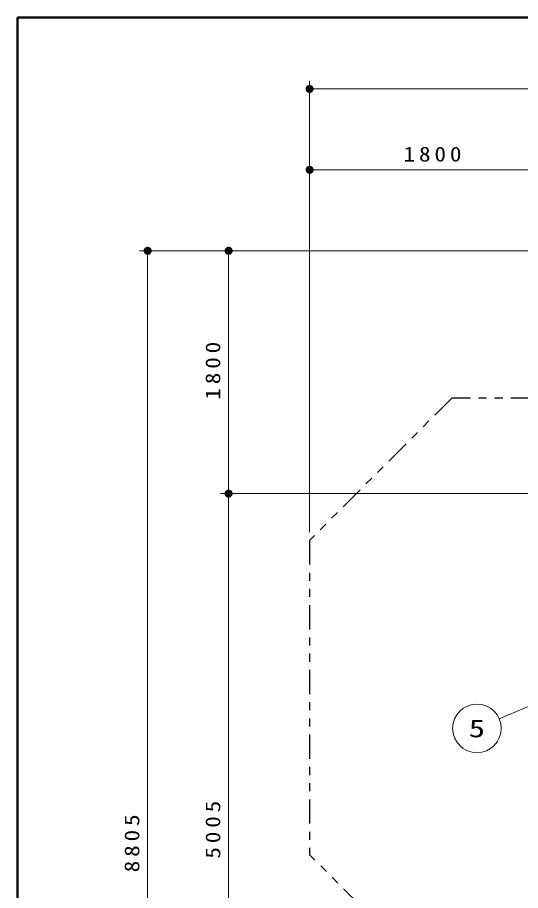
# Model space of a CAD drawing. Units: millimetres on the paper, scale 1:60. Extents: x -385 to 0, y -594 to 267.
# Drawn here: x -385 to -322.9, y 159.1 to 267 of the extents above; entities that cross this region are included whole.
import ezdxf
from ezdxf.enums import TextEntityAlignment as Align

# ---------------------------------------------------------------- set-up
doc = ezdxf.new("R2010")
doc.units = ezdxf.units.MM
doc.linetypes.add('USER3', pattern=[8, 3, -1, 1, -1, 1, -1])
doc.layers.add('LY_1', color=7, linetype='Continuous', lineweight=25)
doc.styles.add('ＭＳ ゴシック', font='')
doc.styles.get('ＭＳ ゴシック').set_extended_font_data('MS Gothic')

# ---------------------------------------------------------------- blocks, each defined once
blk = doc.blocks.new('filled_dot')
at = {"color": 0, "linetype": 'Continuous', "lineweight": -2, "const_width": 1.25}
blk.add_lwpolyline([(-0.625, 0, 1), (0.625, 0, 1)], format="xyb", close=True, dxfattribs=at)

msp = doc.modelspace()

# ---------------------------------------------------------------- linework, layer by layer
at = {"layer": 'LY_1', "lineweight": 50}
for p, q in [((-385, 267), (-385, 0)), ((0, 267), (-385, 267))]:
    msp.add_line(p, q, dxfattribs=at)
at = {"layer": 'LY_1', "lineweight": 13}
for p, q in [((-348.919, 203.403), (-348.919, 259.174)), ((-348.919, 258.174), (-169.951, 258.174)), ((-348.919, 248.174), (-318.919, 248.174)), ((-279.862, 238.174), (-369.919, 238.174)), ((-368.919, 91.417), (-368.919, 238.174)), ((-358.919, 208.174), (-358.919, 238.174)), ((-256.502, 208.174), (-359.919, 208.174)), ((-358.919, 124.751), (-358.919, 208.174)), ((-325.493, 180.35), (-318.603, 183.303))]:
    msp.add_line(p, q, dxfattribs=at)
at = {"layer": 'LY_1', "linetype": 'USER3'}
for p, q in [((-331.346, 219.976), (-348.919, 202.403)), ((-297.06, 219.976), (-331.346, 219.976)), ((-348.919, 202.403), (-348.919, 163.565)), ((-331.28, 145.926), (-348.919, 163.565))]:
    msp.add_line(p, q, dxfattribs=at)
at = {"layer": 'LY_1', "lineweight": 13}
msp.add_circle((-328.251, 179.168), 3, dxfattribs=at)

# ---------------------------------------------------------------- block references
at = {"layer": 'LY_1', "lineweight": 13, "xscale": 0.4, "yscale": 0.4}
for p in [(-348.919, 258.174), (-348.919, 248.174)]:
    msp.add_blockref('filled_dot', p, dxfattribs=at)
for p, rotation in [((-368.919, 238.174), 270), ((-358.919, 238.174), 270), ((-358.919, 208.174), 270), ((-358.919, 208.174), 90)]:
    msp.add_blockref('filled_dot', p, dxfattribs=dict(at, rotation=rotation))

# ---------------------------------------------------------------- texts
at = {"layer": 'LY_1', "style": 'ＭＳ ゴシック', "width": 1.35}
msp.add_text('5', height=2.199, dxfattribs=at).set_placement((-328.251, 179.168), align=Align.MIDDLE_CENTER)
at = {"layer": 'LY_1', "insert": (-333.498, 249.174), "char_height": 1.833, "attachment_point": 8, "style": 'ＭＳ ゴシック'}
msp.add_mtext('\\T1.33;\\W1.15;1800', dxfattribs=at)
at = {"layer": 'LY_1', "char_height": 1.833, "attachment_point": 8, "rotation": 90, "style": 'ＭＳ ゴシック'}
for s, insert in [('\\T1.33;\\W1.15;1800', (-359.919, 223.595)), ('\\T1.33;\\W1.15;5005', (-359.919, 166.89)), ('\\T1.33;\\W1.15;8805', (-369.919, 165.205))]:
    msp.add_mtext(s, dxfattribs=dict(at, insert=insert))

doc.saveas('drawing.dxf')
